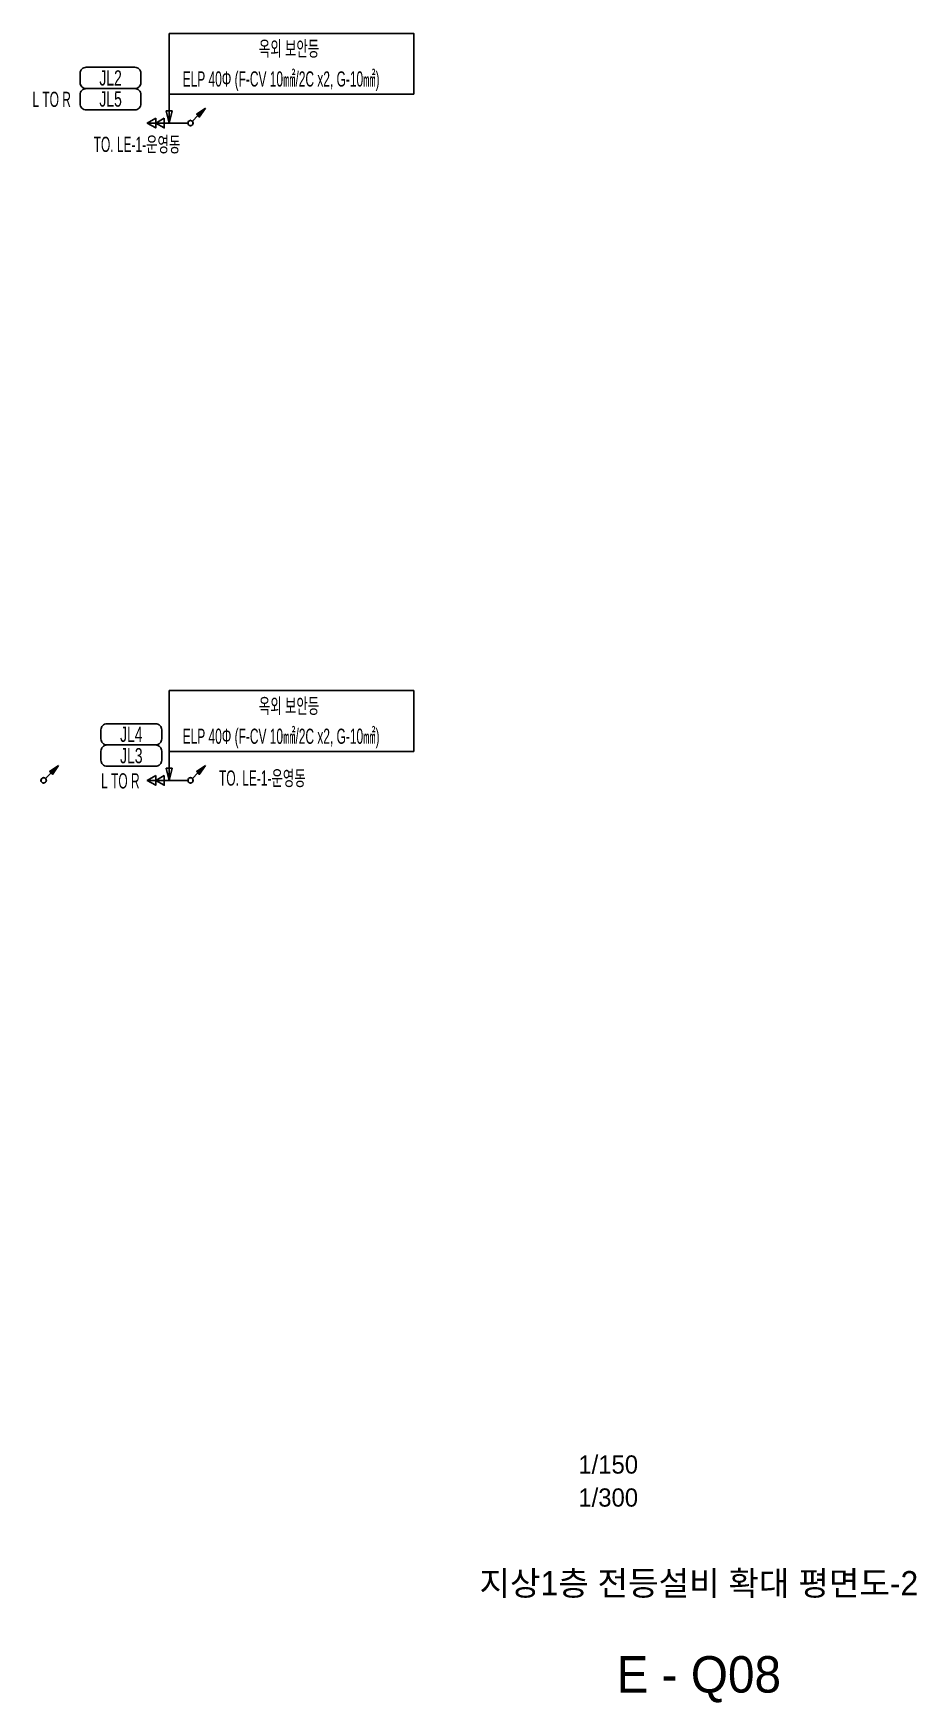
# Model space of a CAD drawing. Header units: millimetres. Extents: x 86947 to 500447, y -530175 to 1059536.
# Drawn here: x 478660 to 500447, y -339752 to -298552 of the extents above; entities that cross this region are included whole.
import ezdxf
from ezdxf.enums import TextEntityAlignment as Align

# ---------------------------------------------------------------- set-up
doc = ezdxf.new("R2010")
doc.units = ezdxf.units.MM
doc.header["$LTSCALE"] = 150
for name, color, linetype in [('-----20 General Symbol', 3, 'Continuous'), ('-----21 Embeded Wire in Ceiling or Wall', 4, 'Continuous'), ('-----29 Indicator', 1, 'Continuous'), ('-----41 Drawing Title', 2, 'Continuous'), ('-----42 Drawing Number', 2, 'Continuous'), ('-----43 Drawing Scale', 3, 'Continuous')]:
    doc.layers.add(name, color=color, linetype=linetype)
doc.styles.add('ELEC', font='')
doc.styles.get('ELEC').set_extended_font_data('Dotum')

# ---------------------------------------------------------------- blocks, each defined once
blk = doc.blocks.new('O01')
blk.add_hatch(color=256).paths.add_polyline_path([(-149, -218), (-218, -149), (-368, -368)])
blk.add_line((-46, -46), (-184, -184))
blk.add_lwpolyline([(-368, -368), (-149, -218), (-218, -149), (-368, -368)])
blk.add_circle((0, 0), 65)
for p in [(-65, 0), (-65, 0), (0, 65), (0, 65), (65, 0), (65, 0), (0, -65), (0, -65)]:
    blk.add_point(p)
blk = doc.blocks.new('O07')
blk.add_lwpolyline([(0, -100), (173, 0), (0, 100)], close=True)

msp = doc.modelspace()

# ---------------------------------------------------------------- linework, layer by layer
at = {"layer": '-----21 Embeded Wire in Ceiling or Wall'}
for p, q in [((482470, -300767), (481470, -300767)), ((482470, -316990), (481470, -316990))]:
    msp.add_line(p, q, dxfattribs=at)
at = {"layer": '-----29 Indicator', "color": 1}
for p, q in [((482006, -300767), (482006, -299891)), ((482081, -300467), (481931, -300467)), ((481931, -300467), (482006, -300767)), ((482006, -300767), (482081, -300467)), ((482006, -316990), (482006, -316114)), ((482081, -316690), (481931, -316690)), ((481931, -316690), (482006, -316990)), ((482006, -316990), (482081, -316690))]:
    msp.add_line(p, q, dxfattribs=at)
at = {"layer": '-----29 Indicator', "color": 1, "elevation": 0}
for points in [[(482006, -298552), (482006, -300052), (488042, -300052), (488042, -298552)], [(482006, -314775), (482006, -316275), (488042, -316275), (488042, -314775)]]:
    msp.add_lwpolyline(points, close=True, dxfattribs=at)
at = {"color": 1, "linetype": 'Continuous', "elevation": 0}
for points in [[(479814, -299764, 0.414214), (479964, -299914), (481164, -299914, 0.414214), (481314, -299764), (481314, -299539, 0.414214), (481164, -299389), (479964, -299389, 0.414214), (479814, -299539)], [(479814, -300289, 0.414214), (479964, -300439), (481164, -300439, 0.414214), (481314, -300289), (481314, -300064, 0.414214), (481164, -299914), (479964, -299914, 0.414214), (479814, -300064)], [(480325, -315966, 0.414214), (480475, -316116), (481675, -316116, 0.414214), (481825, -315966), (481825, -315741, 0.414214), (481675, -315591), (480475, -315591, 0.414214), (480325, -315741)], [(480325, -316491, 0.414214), (480475, -316641), (481675, -316641, 0.414214), (481825, -316491), (481825, -316266, 0.414214), (481675, -316116), (480475, -316116, 0.414214), (480325, -316266)]]:
    msp.add_lwpolyline(points, format="xyb", close=True, dxfattribs=at)

# ---------------------------------------------------------------- block references
at = {"layer": '-----20 General Symbol', "rotation": 180}
for p in [(482535, -300767), (478911, -316990), (482535, -316990)]:
    msp.add_blockref('O01', p, dxfattribs=at)
at = {"layer": '-----21 Embeded Wire in Ceiling or Wall', "xscale": 1.199999999953434, "yscale": 1.199999999953434, "zscale": 1.199999999953434, "rotation": 180}
for p in [(481678, -300767), (481886, -300767), (481678, -316990), (481886, -316990)]:
    msp.add_blockref('O07', p, dxfattribs=at)

# ---------------------------------------------------------------- texts
at = {"layer": '-----41 Drawing Title', "style": 'ELEC'}
msp.add_text('지상1층 전등설비 확대 평면도-2', height=600, dxfattribs=at).set_placement((495075, -336805), align=Align.MIDDLE_CENTER)
at = {"layer": '-----42 Drawing Number', "style": 'ELEC'}
msp.add_text('E - Q08', height=900, dxfattribs=at).set_placement((495075, -339055), align=Align.MIDDLE_CENTER)
at = {"layer": '-----43 Drawing Scale', "style": 'ELEC'}
for s, p in [('1/150', (492840, -333875)), ('1/300', (492840, -334690))]:
    msp.add_text(s, height=450, dxfattribs=at).set_placement(p, align=Align.MIDDLE_CENTER)
at = {"linetype": 'Continuous', "style": 'ELEC', "width": 0.6}
for s, p in [('옥외 보안등 ', (484219, -298927)), ('ELP 40Φ (F-CV 10㎟/2C x2, G-10㎟)', (482342, -299677)), ('옥외 보안등 ', (484219, -315150)), ('ELP 40Φ (F-CV 10㎟/2C x2, G-10㎟)', (482342, -315900))]:
    msp.add_text(s, height=375, dxfattribs=at).set_placement(p, align=Align.MIDDLE_LEFT)
at = {"linetype": 'Continuous', "style": 'ELEC'}
for s, width, p in [('JL2', 0.7, (480564, -299651)), ('L TO R', 0.6, (479110, -300180)), ('JL5', 0.7, (480564, -300176)), ('TO. LE-1-운영동', 0.6, (481217, -301287)), ('JL4', 0.7, (481075, -315854)), ('JL3', 0.7, (481075, -316379)), ('L TO R', 0.6, (480805, -317002)), ('TO. LE-1-운영동', 0.6, (484309, -316928))]:
    msp.add_text(s, height=375, dxfattribs=dict(at, width=width)).set_placement(p, align=Align.MIDDLE)

doc.saveas('drawing.dxf')
